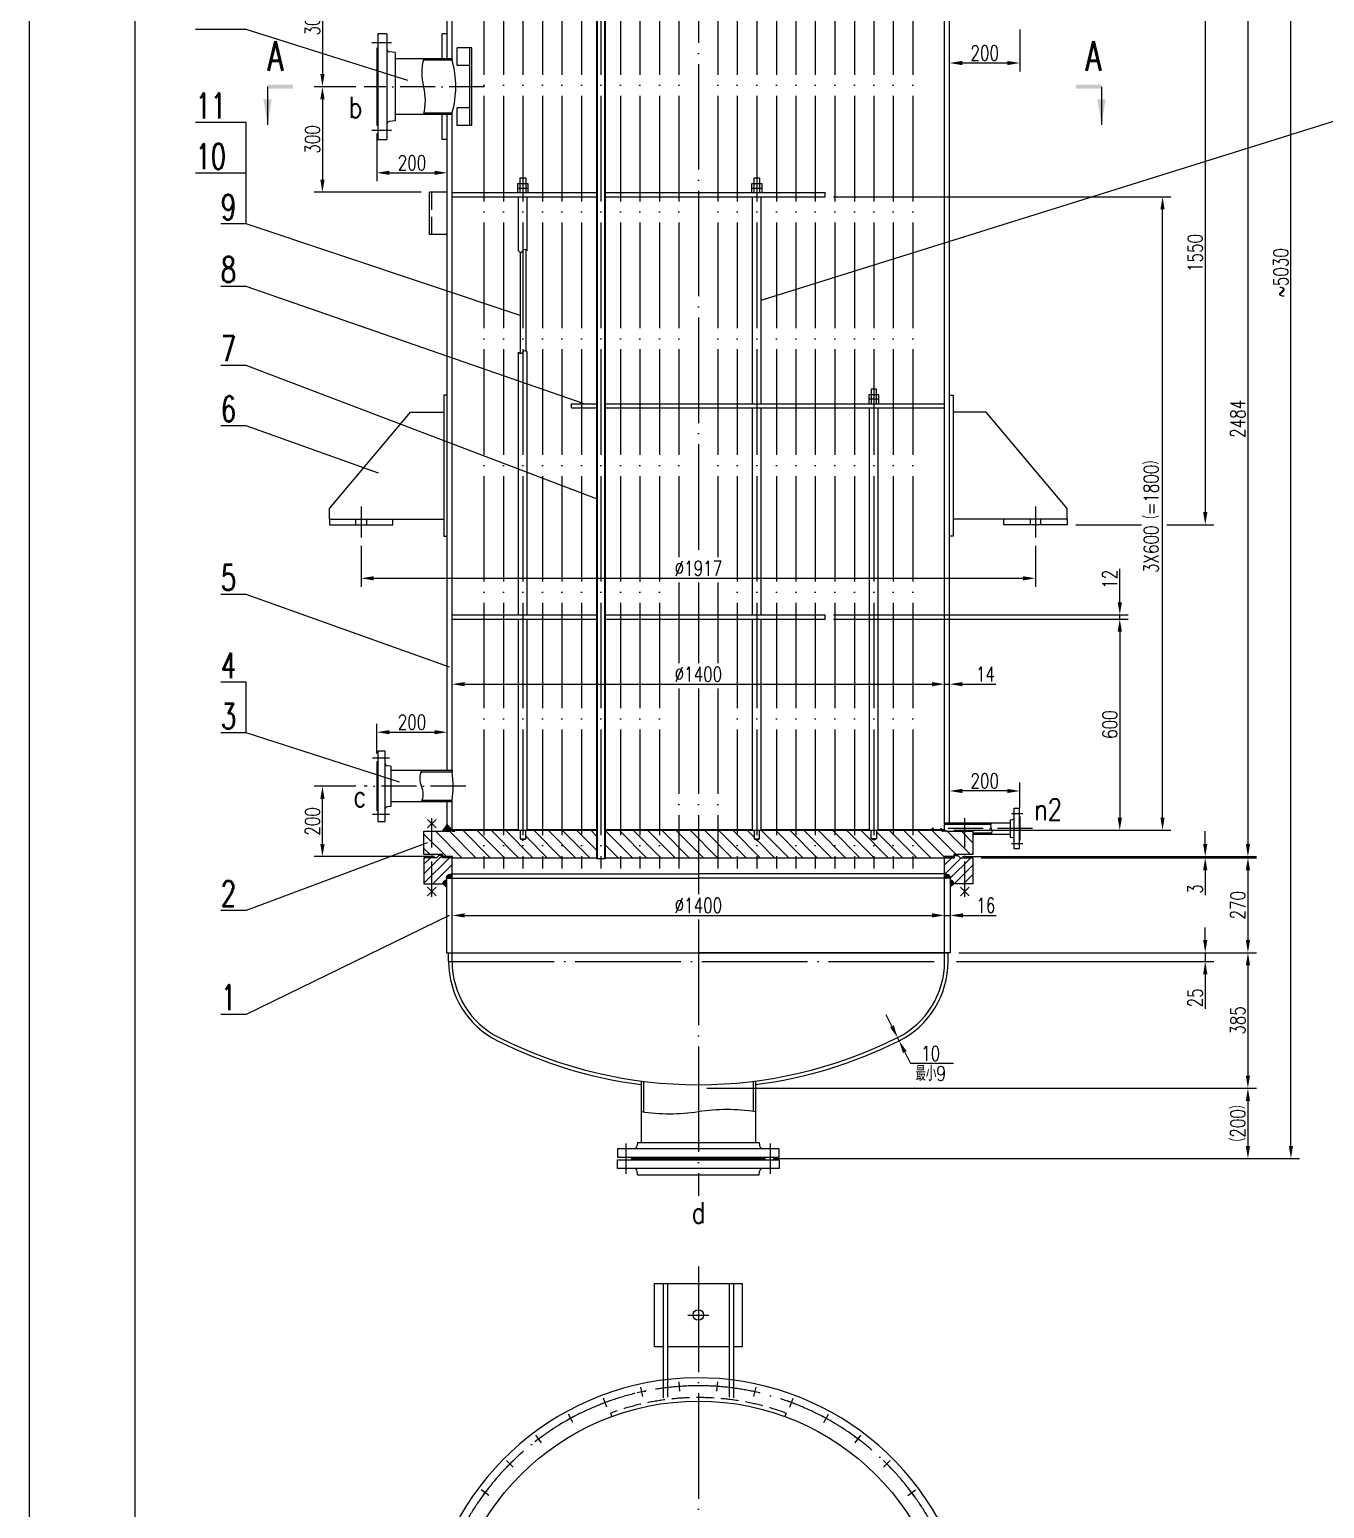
# Model space of a CAD drawing. Extents: x -11958 to 3251, y -1845 to 8235.
# Drawn here: x -11958 to -8277, y 1921 to 6123 of the extents above; entities that cross this region are included whole.
import ezdxf

# ---------------------------------------------------------------- set-up
doc = ezdxf.new("R2010")
doc.units = 0
doc.header["$LTSCALE"] = 10
for name, pattern in [('CONTINOUS', [0]), ('DASHDOT-M', [36, 30, -3, 0, -3]), ('DASHDOT-S', [14, 10, -2, 0, -2]), ('HIDDEN-M', [7, 5, -2])]:
    doc.linetypes.add(name, pattern=pattern)
doc.layers.get('0').update_dxf_attribs({"linetype": 'CONTINUOUS'})
for name, color, linetype in [('CDR_DIM', 7, 'CONTINUOUS'), ('CDR_DWG1', 4, 'CONTINUOUS'), ('CDR_DWG3', 1, 'DASHDOT-M'), ('CDR_DWG5', 6, 'HIDDEN-M')]:
    doc.layers.add(name, color=color, linetype=linetype)
doc.styles.add('HZ', font='ROMANS.shx', dxfattribs={"width": 0.75, "height": 35, "bigfont": 'HZ.shx'})
pattern_1 = [(135, (-11837.65964, -1748.7073), (-0.224506403, -0.224506403), []), (225, (-11837.65964, -1748.7073), (0.224506403, -0.224506403), [])]
pattern_2 = [(135, (-11837.6596, -1748.7073), (-1.7960512, -1.7960512), []), (225, (-11837.6596, -1748.7073), (1.7960512, -1.7960512), [])]

msp = doc.modelspace()

# ---------------------------------------------------------------- hatches: boundary and pattern name
at = {"layer": 'CDR_DIM', "linetype": 'CONTINOUS'}
h = msp.add_hatch(dxfattribs=at)
h.set_pattern_fill('ANSI31', scale=9, angle=90, style=0)
h.set_pattern_definition([(135, (-11837.66, -1748.707), (-20.20558, -20.20558), [])])
h.paths.add_polyline_path([(-9350, 3845.2, -0.298217), (-9354.5, 3848.2), (-9356.5, 3848.2), (-9356.5, 3847.2, -0.414294), (-9358.5, 3845.2), (-9362.5, 3845.2, -0.414294), (-9364.5, 3847.2), (-9364.5, 3848.2), (-9446.9, 3848.2), (-9446.9, 3769.2), (-9358, 3769.2), (-9358, 3773.2), (-9330, 3773.2), (-9330, 3779.2), (-9299, 3779.2), (-9299, 3845.2)])
h.paths.add_polyline_path([(-9299, 3779.2), (-9276.5, 3779.2), (-9276.5, 3845.2), (-9299, 3845.2)])
h.paths.add_polyline_path([(-9502.3, 3769.2), (-9446.9, 3769.2), (-9446.9, 3848.2), (-9502.3, 3848.2)])
h.paths.add_polyline_path([(-9557.7, 3769.2), (-9502.3, 3769.2), (-9502.3, 3848.2), (-9549.7, 3848.2), (-9549.7, 3824.2), (-9557.7, 3819.6)])
h.paths.add_polyline_path([(-9613.1, 3848.2), (-9668.6, 3848.2), (-9668.6, 3769.2), (-9613.1, 3769.2)])
h.paths.add_polyline_path([(-9613.1, 3769.2), (-9557.7, 3769.2), (-9557.7, 3819.6), (-9565.7, 3824.2), (-9565.7, 3824.2), (-9565.7, 3848.2), (-9613.1, 3848.2)])
h.paths.add_polyline_path([(-9724, 3769.2), (-9668.6, 3769.2), (-9668.6, 3848.2), (-9724, 3848.2)])
h.paths.add_polyline_path([(-9724, 3848.2), (-9779.4, 3848.2), (-9779.4, 3769.2), (-9724, 3769.2)])
h.paths.add_polyline_path([(-9834.8, 3769.2), (-9779.4, 3769.2), (-9779.4, 3848.2), (-9834.8, 3848.2)])
h.paths.add_polyline_path([(-9882.3, 3824.2), (-9882.3, 3824.2), (-9890.3, 3819.6), (-9890.3, 3769.2), (-9834.8, 3769.2), (-9834.8, 3848.2), (-9882.3, 3848.2)])
h.paths.add_polyline_path([(-9945.7, 3769.2), (-9890.3, 3769.2), (-9890.3, 3819.6), (-9898.3, 3824.2), (-9898.3, 3848.2), (-9945.7, 3848.2)])
h.paths.add_polyline_path([(-10001.1, 3769.2), (-9945.7, 3769.2), (-9945.7, 3848.2), (-10001.1, 3848.2)])
h.paths.add_polyline_path([(-10056.5, 3769.2), (-10001.1, 3769.2), (-10001.1, 3848.2), (-10056.5, 3848.2)])
h.paths.add_polyline_path([(-10112, 3769.2), (-10056.5, 3769.2), (-10056.5, 3848.2), (-10112, 3848.2)])
h.paths.add_polyline_path([(-10167.4, 3769.2), (-10112, 3769.2), (-10112, 3848.2), (-10167.4, 3848.2)])
h.paths.add_polyline_path([(-10222.8, 3769.2), (-10167.4, 3769.2), (-10167.4, 3848.2), (-10222.8, 3848.2)])
h.paths.add_polyline_path([(-10222.8, 3848.2), (-10278.2, 3848.2), (-10278.2, 3769.2), (-10222.8, 3769.2)])
h.paths.add_polyline_path([(-10278.2, 3848.2), (-10321.2, 3848.2), (-10321.2, 3769.2), (-10278.2, 3769.2)])
h.paths.add_polyline_path([(-10346.2, 3848.2), (-10389.1, 3848.2), (-10389.1, 3769.2), (-10346.2, 3769.2)])
h.paths.add_polyline_path([(-10389.1, 3848.2), (-10444.5, 3848.2), (-10444.5, 3769.2), (-10389.1, 3769.2)])
h.paths.add_polyline_path([(-10444.5, 3848.2), (-10499.9, 3848.2), (-10499.9, 3769.2), (-10444.5, 3769.2)])
h.paths.add_polyline_path([(-10499.9, 3848.2), (-10547.4, 3848.2), (-10547.4, 3824.2), (-10547.4, 3824.2), (-10555.4, 3819.6), (-10555.4, 3769.2), (-10499.9, 3769.2)])
h.paths.add_polyline_path([(-10610.8, 3769.2), (-10555.4, 3769.2), (-10555.4, 3819.6), (-10563.4, 3824.2), (-10563.4, 3848.2), (-10610.8, 3848.2)])
h.paths.add_polyline_path([(-10666.2, 3769.2), (-10610.8, 3769.2), (-10610.8, 3848.2), (-10666.2, 3848.2)])
h.paths.add_polyline_path([(-10756.3, 3848.2, 0.131652), (-10756.5, 3847.2), (-10756.5, 3848.2), (-10758.5, 3848.2, -0.298217), (-10763.1, 3845.2), (-10814, 3845.2), (-10814, 3779.2), (-10783, 3779.2), (-10783, 3773.2), (-10755, 3773.2), (-10755, 3769.2), (-10666.2, 3769.2), (-10666.2, 3848.2)])
h.paths.add_polyline_path([(-10836.5, 3779.2), (-10814, 3779.2), (-10814, 3845.2), (-10836.5, 3845.2)])
h = msp.add_hatch(dxfattribs=at)
h.set_pattern_fill('ANSI37', scale=0.1, angle=90, style=0)
h.set_pattern_definition(pattern_1)
h.paths.add_polyline_path([(-10763.1, 3845.2, 0.298217), (-10758.5, 3848.2), (-10756.5, 3848.2), (-10756.5, 3850.2), (-10758.5, 3850.2), (-10770.5, 3864.5), (-10784.5, 3845.2)])
h = msp.add_hatch(dxfattribs=at)
h.set_pattern_fill('ANSI31', scale=6, style=0)
h.set_pattern_definition([(45, (-11837.66, -1748.707), (-13.470384, 13.470384), [])])
h.paths.add_polyline_path([(-9276.5, 3770.2), (-9299, 3770.2), (-9299, 3696.2), (-9276.5, 3696.2)])
h.paths.add_polyline_path([(-9356.5, 3770.2), (-9356.5, 3724.5), (-9346.5, 3721.8, -0.339441), (-9340.5, 3714.1), (-9340.5, 3712.2), (-9340.5, 3706.2), (-9339.4, 3706.2, -0.339441), (-9331.6, 3700.3), (-9330.5, 3696.2), (-9299, 3696.2), (-9299, 3770.2), (-9312.5, 3770.2), (-9318.5, 3776.2), (-9328.5, 3776.2), (-9328.5, 3770.2)])
h.paths.add_polyline_path([(-10766.6, 3721.8), (-10756.5, 3724.5), (-10756.5, 3770.2), (-10784.5, 3770.2), (-10784.5, 3776.2), (-10794.5, 3776.2), (-10800.5, 3770.2), (-10814, 3770.2), (-10814, 3696.2), (-10782.5, 3696.2), (-10781.4, 3700.3, -0.339441), (-10773.7, 3706.2), (-10772.5, 3706.2), (-10772.5, 3712.2), (-10772.5, 3714.1, -0.339441)])
h.paths.add_polyline_path([(-10836.5, 3696.2), (-10814, 3696.2), (-10814, 3770.2), (-10836.5, 3770.2)])
h = msp.add_hatch(dxfattribs=at)
h.set_pattern_fill('ANSI37', scale=0.8, angle=90, style=0)
h.set_pattern_definition(pattern_2)
h.paths.add_polyline_path([(-10756.5, 3770.2), (-10756.5, 3773.2), (-10783, 3773.2), (-10783, 3770.2)])
h = msp.add_hatch(dxfattribs=at)
h.set_pattern_fill('ANSI37', scale=0.8, angle=90, style=0)
h.set_pattern_definition(pattern_2)
h.paths.add_polyline_path([(-9330, 3770.2), (-9330, 3773.2), (-9356.5, 3773.2), (-9356.5, 3770.2)])
h = msp.add_hatch(dxfattribs=at)
h.set_pattern_fill('ANSI37', scale=0.1, angle=90, style=0)
h.set_pattern_definition(pattern_1)
h.paths.add_polyline_path([(-10772.5, 3706.2), (-10773.7, 3706.2, 0.339441), (-10781.4, 3700.3), (-10782.5, 3696.2), (-10772.5, 3686.2)])
h.paths.add_polyline_path([(-10766.6, 3721.8, 0.339441), (-10772.5, 3714.1), (-10772.5, 3712.2), (-10756.5, 3712.2), (-10756.5, 3724.5)])
h = msp.add_hatch(dxfattribs=at)
h.set_pattern_fill('ANSI37', scale=0.1, angle=90, style=0)
h.set_pattern_definition(pattern_1)
h.paths.add_polyline_path([(-9356.5, 3712.2), (-9340.5, 3712.2), (-9340.5, 3714.1, 0.339441), (-9346.5, 3721.8), (-9356.5, 3724.5)])
h.paths.add_polyline_path([(-9340.5, 3686.2), (-9330.5, 3696.2), (-9331.6, 3700.3, 0.339441), (-9339.4, 3706.2), (-9340.5, 3706.2)])

# ---------------------------------------------------------------- linework, layer by layer
msp.add_lwpolyline([(-11957.7, -1844.6), (-11957.7, 8235.4), (-4829.7, 8235.4), (-4829.7, -1844.6)], close=True)
for centre, radius, start, end in [((-10682, 6001), 160.5, 165.6613, 194.3387), ((-10993, 5921.5), 160.5, 345.6613, 14.3387), ((-10796.5, 3995.5), 52, 154.6699, 205.3301), ((-10890.5, 3951), 52, 334.6699, 25.3301), ((-9208.5, 3861.2), 17.1, 152.0375, 207.9625), ((-9238.6, 3845.2), 17.1, 332.0375, 27.9625), ((-10137.8, 3595.6), 553.1, 261.5532, 278.4468), ((-9975.3, 2501.3), 553.1, 81.5532, 98.4468)]:
    msp.add_arc(centre, radius, start, end)
at = {"layer": 'CDR_DIM', "color": 7, "linetype": 'CONTINOUS'}
for p, q in [((-8372, 2951.2), (-8372, 7913.2)), ((-11125.1, 6225.2), (-11125.1, 5997.2)), ((-8615.6, 6225.2), (-8615.6, 4752.2)), ((-8494.2, 6225.2), (-8494.2, 3809.2)), ((-9142.5, 6123.2), (-9142.5, 6004.4)), ((-9178.5, 6028.4), (-9306.5, 6028.4)), ((-11281.1, 5961.2), (-11281.1, 5853.2)), ((-11030.5, 5961.2), (-11149.1, 5961.2)), ((-11030.5, 5961.2), (-11149.1, 5961.2)), ((-8910.5, 5961.2), (-8910.5, 5853.2)), ((-11125.1, 5925.2), (-11125.1, 5697.2)), ((-10970.5, 5828.2), (-10970.5, 5692.4)), ((-10934.5, 5716.4), (-10806.5, 5716.4)), ((-10844.5, 5661.2), (-11149.1, 5661.2)), ((-9672.3, 5648.2), (-8713, 5648.2)), ((-8737, 3884.2), (-8737, 5612.2)), ((-8983.9, 4716.2), (-8797, 4716.2)), ((-8725, 4716.2), (-8591.6, 4716.2)), ((-11015.2, 4656.2), (-11015.2, 4540.1)), ((-9097.9, 4656.2), (-9097.9, 4540.1)), ((-8858.5, 4496.2), (-8858.5, 4590.6)), ((-10979.2, 4564.1), (-9133.9, 4564.1)), ((-9672.3, 4460.2), (-8834.5, 4460.2)), ((-8858.5, 4448.2), (-8858.5, 4460.2)), ((-9672.3, 4448.2), (-8834.5, 4448.2)), ((-9672.3, 4448.2), (-8834.5, 4448.2)), ((-8858.5, 4412.2), (-8858.5, 3884.2)), ((-8858.5, 4412.2), (-8858.5, 4376.2)), ((-10720.5, 4263.3), (-9392.5, 4263.3)), ((-9356.5, 4263.3), (-9342.5, 4263.3)), ((-9306.5, 4263.3), (-9210.7, 4263.3)), ((-10970.5, 4066.2), (-10970.5, 4150.8)), ((-10934.5, 4126.8), (-10806.5, 4126.8)), ((-11030.5, 3973.2), (-11149.1, 3973.2)), ((-9178.5, 3959.8), (-9306.5, 3959.8)), ((-9142.5, 3911.2), (-9142.5, 3983.8)), ((-11125.1, 3809.2), (-11125.1, 3937.2)), ((-9330.5, 3848.2), (-8834.5, 3848.2)), ((-9306.5, 3848.2), (-8713, 3848.2)), ((-8615.6, 3809.2), (-8615.6, 3845.2)), ((-10807, 3773.2), (-11149.1, 3773.2)), ((-9306, 3773.2), (-8470.2, 3773.2)), ((-9252.5, 3770.2), (-8470.2, 3770.2)), ((-8701.5, 3773.2), (-8591.6, 3773.2)), ((-8701.5, 3770.2), (-8591.6, 3770.2)), ((-8615.6, 3773.2), (-8615.6, 3770.2)), ((-8615.6, 3734.2), (-8615.6, 3663.6)), ((-8494.2, 3734.2), (-8494.2, 3536.2)), ((-10720.5, 3606.2), (-9392.5, 3606.2)), ((-9356.5, 3606.2), (-9340.5, 3606.2)), ((-9304.5, 3606.2), (-9210.1, 3606.2)), ((-8615.6, 3536.2), (-8615.6, 3572.2)), ((-9316.5, 3500.2), (-8470.2, 3500.2)), ((-9316.5, 3500.2), (-8470.2, 3500.2)), ((-9316.5, 3500.2), (-8591.6, 3500.2)), ((-8615.6, 3500.2), (-8615.6, 3475.2)), ((-9322.5, 3475.2), (-8591.6, 3475.2)), ((-8494.2, 3464.2), (-8494.2, 3151.2)), ((-8615.6, 3439.2), (-8615.6, 3340.6)), ((-9506.3, 3291.1), (-9522.4, 3323.3)), ((-9485.8, 3249.9), (-9490.2, 3258.9)), ((-9469.7, 3217.7), (-9453.6, 3185.5)), ((-9331.4, 3185.5), (-9453.6, 3185.5)), ((-10032.5, 3115.2), (-8470.2, 3115.2)), ((-10032.5, 3115.2), (-8470.2, 3115.2)), ((-8494.2, 3079.2), (-8494.2, 2951.2)), ((-9843.5, 2915.2), (-8470.2, 2915.2)), ((-9843.5, 2915.2), (-8348, 2915.2))]:
    msp.add_line(p, q, dxfattribs=at)
for points in [[(-10882.5, 5979.2), (-11341.7, 6123.9), (-11485.7, 6123.9)], [(-9877.8, 5354.2), (-8183.7, 5883.8), (-8039.7, 5883.8)], [(-11341.7, 5715.1), (-11341.7, 5859.1), (-11485.7, 5859.1)], [(-11341.7, 5571.1), (-11341.7, 5715.1), (-11485.7, 5715.1)], [(-10563.4, 5310.7), (-11341.7, 5571.1), (-11413.7, 5571.1)], [(-10381.5, 5060.2), (-11341.7, 5393.7), (-11413.7, 5393.7)], [(-10346.2, 4790.2), (-11341.7, 5169.3), (-11413.7, 5169.3)], [(-10966.2, 4863.2), (-11341.7, 4997.3), (-11413.7, 4997.3)], [(-10763.5, 4311.4), (-11341.7, 4518), (-11413.7, 4518)], [(-11341.7, 4124.7), (-11341.7, 4268.7), (-11413.7, 4268.7)], [(-10906.5, 3985.2), (-11341.7, 4124.7), (-11413.7, 4124.7)], [(-10827.5, 3812.2), (-11341.7, 3620.5), (-11413.7, 3620.5)], [(-10764.5, 3606.2), (-11341.7, 3324.9), (-11413.7, 3324.9)]]:
    msp.add_lwpolyline(points, dxfattribs=at)
for centre, start, end in [((-10561.6, 5497.2), 204.7615, 335.2385), ((-10549.1, 5491.4), 24.7615, 155.2385), ((-10561.6, 5209.4), 204.7615, 335.2385), ((-10549.1, 5203.7), 24.7615, 155.2385)]:
    msp.add_arc(centre, 6.88, start, end, dxfattribs=at)
for points in [[(-9306.5, 6034.4), (-9306.5, 6022.4), (-9342.5, 6028.4)], [(-9178.5, 6034.4), (-9178.5, 6022.4), (-9142.5, 6028.4)], [(-11131.1, 5997.2), (-11119.1, 5997.2), (-11125.1, 5961.2)], [(-11131.1, 5925.2), (-11119.1, 5925.2), (-11125.1, 5961.2)], [(-11281.1, 5853.2), (-11269.1, 5925.2), (-11293.1, 5925.2)], [(-8910.5, 5853.2), (-8922.5, 5925.2), (-8898.5, 5925.2)], [(-10934.5, 5722.4), (-10934.5, 5710.4), (-10970.5, 5716.4)], [(-10806.5, 5722.4), (-10806.5, 5710.4), (-10770.5, 5716.4)], [(-11131.1, 5697.2), (-11119.1, 5697.2), (-11125.1, 5661.2)], [(-8743, 5612.2), (-8731, 5612.2), (-8737, 5648.2)], [(-8621.6, 4752.2), (-8609.6, 4752.2), (-8615.6, 4716.2)], [(-10979.2, 4570.1), (-10979.2, 4558.1), (-11015.2, 4564.1)], [(-9133.9, 4570.1), (-9133.9, 4558.1), (-9097.9, 4564.1)], [(-8864.5, 4496.2), (-8852.5, 4496.2), (-8858.5, 4460.2)], [(-8864.5, 4412.2), (-8852.5, 4412.2), (-8858.5, 4448.2)], [(-8864.5, 4412.2), (-8852.5, 4412.2), (-8858.5, 4448.2)], [(-10720.5, 4269.3), (-10720.5, 4257.3), (-10756.5, 4263.3)], [(-9392.5, 4269.3), (-9392.5, 4257.3), (-9356.5, 4263.3)], [(-9306.5, 4269.3), (-9306.5, 4257.3), (-9342.5, 4263.3)], [(-10934.5, 4132.8), (-10934.5, 4120.8), (-10970.5, 4126.8)], [(-10806.5, 4132.8), (-10806.5, 4120.8), (-10770.5, 4126.8)], [(-11131.1, 3937.2), (-11119.1, 3937.2), (-11125.1, 3973.2)], [(-9306.5, 3965.8), (-9306.5, 3953.8), (-9342.5, 3959.8)], [(-9178.5, 3965.8), (-9178.5, 3953.8), (-9142.5, 3959.8)], [(-8864.5, 3884.2), (-8852.5, 3884.2), (-8858.5, 3848.2)], [(-8743, 3884.2), (-8731, 3884.2), (-8737, 3848.2)], [(-11131.1, 3809.2), (-11119.1, 3809.2), (-11125.1, 3773.2)], [(-8621.6, 3809.2), (-8609.6, 3809.2), (-8615.6, 3773.2)], [(-8500.2, 3809.2), (-8488.2, 3809.2), (-8494.2, 3773.2)], [(-8621.6, 3734.2), (-8609.6, 3734.2), (-8615.6, 3770.2)], [(-8500.2, 3734.2), (-8488.2, 3734.2), (-8494.2, 3770.2)], [(-10720.5, 3612.2), (-10720.5, 3600.2), (-10756.5, 3606.2)], [(-9392.5, 3612.2), (-9392.5, 3600.2), (-9356.5, 3606.2)], [(-9304.5, 3612.2), (-9304.5, 3600.2), (-9340.5, 3606.2)], [(-8621.6, 3536.2), (-8609.6, 3536.2), (-8615.6, 3500.2)], [(-8500.2, 3536.2), (-8488.2, 3536.2), (-8494.2, 3500.2)], [(-8500.2, 3464.2), (-8488.2, 3464.2), (-8494.2, 3500.2)], [(-8621.6, 3439.2), (-8609.6, 3439.2), (-8615.6, 3475.2)], [(-9501, 3293.8), (-9511.7, 3288.4), (-9490.2, 3258.9)], [(-9464.3, 3220.4), (-9475, 3215.1), (-9485.8, 3249.9)], [(-8500.2, 3151.2), (-8488.2, 3151.2), (-8494.2, 3115.2)], [(-8500.2, 3079.2), (-8488.2, 3079.2), (-8494.2, 3115.2)], [(-8500.2, 2951.2), (-8488.2, 2951.2), (-8494.2, 2915.2)], [(-8378, 2951.2), (-8366, 2951.2), (-8372, 2915.2)]]:
    msp.add_solid(points, dxfattribs=at)
for points in [[(-11281.1, 5967.2), (-11281.1, 5955.2), (-11209.1, 5967.2), (-11209.1, 5955.2)], [(-8910.5, 5967.2), (-8910.5, 5955.2), (-8982.5, 5967.2), (-8982.5, 5955.2)]]:
    msp.add_trace(points, dxfattribs=at)
at = {"layer": 'CDR_DWG1'}
for p, q in [((-10346.2, 6267.2), (-10346.2, 3767.2)), ((-10343.7, 6267.2), (-10343.7, 3767.2)), ((-10323.7, 6267.2), (-10323.7, 3767.2)), ((-10321.2, 6267.2), (-10321.2, 3767.2)), ((-10756.5, 6036.2), (-10756.5, 6186.2)), ((-9356.5, 3848.2), (-9356.5, 6186.2)), ((-10770.5, 6040.7), (-10770.5, 6169.9)), ((-9342.5, 3869.2), (-9342.5, 6165.2)), ((-10942.5, 6111.2), (-10967.5, 6111.2)), ((-10967.5, 6111.2), (-10967.5, 5811.2)), ((-10942.5, 6111.2), (-10942.5, 5811.2)), ((-10770.5, 6111.2), (-10784.5, 6111.2)), ((-10784.5, 6040.7), (-10784.5, 6111.2)), ((-10967.5, 6070.2), (-10970.5, 6070.2)), ((-10970.5, 6070.2), (-10970.5, 5852.2)), ((-10918.5, 6058.7), (-10935.4, 6060.5)), ((-10918.5, 6058.7), (-10918.5, 5863.7)), ((-10700.5, 6071.2), (-10741.8, 6071.2)), ((-10741.8, 6021.2), (-10741.8, 6071.2)), ((-10706.5, 5851.2), (-10706.5, 6071.2)), ((-10700.5, 5851.2), (-10700.5, 6071.2)), ((-10756.5, 6040.7), (-10918.5, 6040.7)), ((-10756.5, 6036.2), (-10838.6, 6036.2)), ((-10756.5, 6040.7), (-10756.5, 6036.2)), ((-10706.5, 6021.2), (-10741.8, 6021.2)), ((-10756.5, 5886.2), (-10836.5, 5886.2)), ((-10756.5, 4013.7), (-10756.5, 5886.2)), ((-10756.5, 5881.7), (-10756.5, 5886.2)), ((-10706.5, 5901.2), (-10741.8, 5901.2)), ((-10741.8, 5851.2), (-10741.8, 5901.2)), ((-10970.5, 5852.2), (-10967.5, 5852.2)), ((-10918.5, 5863.7), (-10935.4, 5862)), ((-10756.5, 5881.7), (-10918.5, 5881.7)), ((-10784.5, 5811.2), (-10784.5, 5881.7)), ((-10770.5, 4017.7), (-10770.5, 5881.7)), ((-10700.5, 5851.2), (-10741.8, 5851.2)), ((-10967.5, 5811.2), (-10942.5, 5811.2)), ((-10770.5, 5811.2), (-10784.5, 5811.2)), ((-10569.8, 5673), (-10569.8, 5685.8)), ((-10569.8, 5685.8), (-10541, 5685.8)), ((-10563.4, 5660.2), (-10563.4, 5701.8)), ((-10563.4, 5701.8), (-10547.4, 5701.8)), ((-10547.4, 5701.8), (-10547.4, 5660.2)), ((-10541, 5685.8), (-10541, 5673)), ((-9904.7, 5673), (-9904.7, 5685.8)), ((-9904.7, 5685.8), (-9875.9, 5685.8)), ((-9898.3, 5660.2), (-9898.3, 5701.8)), ((-9898.3, 5701.8), (-9882.3, 5701.8)), ((-9882.3, 5701.8), (-9882.3, 5660.2)), ((-9875.9, 5685.8), (-9875.9, 5673)), ((-10770.5, 5661.2), (-10820.5, 5661.2)), ((-10820.5, 5541.2), (-10820.5, 5661.2)), ((-10756.5, 5660.2), (-10346.2, 5660.2)), ((-10756.5, 5648.2), (-10346.2, 5648.2)), ((-10569.8, 5660.2), (-10569.8, 5673)), ((-10569.8, 5673), (-10541, 5673)), ((-10567.9, 5494.3), (-10567.9, 5648.2)), ((-10542.9, 5494.3), (-10542.9, 5648.2)), ((-10541, 5673), (-10541, 5660.2)), ((-10321.2, 5660.2), (-9696.3, 5660.2)), ((-10321.2, 5648.2), (-9696.3, 5648.2)), ((-9904.7, 5660.2), (-9904.7, 5673)), ((-9904.7, 5673), (-9875.9, 5673)), ((-9902.8, 5060.2), (-9902.8, 5648.2)), ((-9877.8, 5060.2), (-9877.8, 5648.2)), ((-9875.9, 5673), (-9875.9, 5660.2)), ((-9696.3, 5648.2), (-9696.3, 5660.2)), ((-10770.5, 5541.2), (-10820.5, 5541.2)), ((-10563.4, 5490.5), (-10563.4, 5202.8)), ((-10547.4, 5498.1), (-10547.4, 5210.3)), ((-10567.9, 4460.2), (-10567.9, 5206.6)), ((-10542.9, 4460.2), (-10542.9, 5206.6)), ((-9543.3, 5085.8), (-9572.1, 5085.8)), ((-9572.1, 5085.8), (-9572.1, 5073)), ((-9565.7, 5101.8), (-9565.7, 5060.2)), ((-9549.7, 5101.8), (-9565.7, 5101.8)), ((-9549.7, 5060.2), (-9549.7, 5101.8)), ((-9543.3, 5073), (-9543.3, 5085.8)), ((-10780.5, 5084.2), (-10780.5, 4684.2)), ((-10770.5, 5084.2), (-10780.5, 5084.2)), ((-10416.8, 5048.2), (-10416.8, 5060.2)), ((-10416.8, 5060.2), (-10346.2, 5060.2)), ((-10416.8, 5048.2), (-10346.2, 5048.2)), ((-10321.2, 5060.2), (-9356.5, 5060.2)), ((-10321.2, 5048.2), (-9356.5, 5048.2)), ((-9902.8, 4460.2), (-9902.8, 5048.2)), ((-9877.8, 4460.2), (-9877.8, 5048.2)), ((-9543.3, 5073), (-9572.1, 5073)), ((-9572.1, 5073), (-9572.1, 5060.2)), ((-9570.2, 3848.2), (-9570.2, 5048.2)), ((-9545.2, 3848.2), (-9545.2, 5048.2)), ((-9543.3, 5060.2), (-9543.3, 5073)), ((-9342.5, 5084.2), (-9332.5, 5084.2)), ((-9332.5, 5084.2), (-9332.5, 4684.2)), ((-11105.2, 4762.2), (-10875.2, 5036.2)), ((-10875.2, 5036.2), (-10780.5, 5036.2)), ((-9237.9, 5036.2), (-9332.5, 5036.2)), ((-9007.9, 4762.2), (-9237.9, 5036.2)), ((-11105.2, 4732.2), (-11105.2, 4762.2)), ((-9007.9, 4732.2), (-9007.9, 4762.2)), ((-11105.2, 4732.2), (-10780.5, 4732.2)), ((-11105.2, 4732.2), (-11105.2, 4716.2)), ((-11105.2, 4716.2), (-10925.2, 4716.2)), ((-11030.2, 4716.2), (-11030.2, 4732.2)), ((-11000.2, 4732.2), (-11000.2, 4716.2)), ((-10925.2, 4716.2), (-10925.2, 4732.2)), ((-9007.9, 4732.2), (-9332.5, 4732.2)), ((-9187.9, 4716.2), (-9187.9, 4732.2)), ((-9007.9, 4716.2), (-9187.9, 4716.2)), ((-9112.9, 4732.2), (-9112.9, 4716.2)), ((-9082.9, 4716.2), (-9082.9, 4732.2)), ((-9007.9, 4732.2), (-9007.9, 4716.2)), ((-10780.5, 4684.2), (-10770.5, 4684.2)), ((-9332.5, 4684.2), (-9342.5, 4684.2)), ((-10756.5, 4460.2), (-10346.2, 4460.2)), ((-10321.2, 4460.2), (-9696.3, 4460.2)), ((-9696.3, 4448.2), (-9696.3, 4460.2)), ((-10756.5, 4448.2), (-10346.2, 4448.2)), ((-10567.9, 3848.2), (-10567.9, 4448.2)), ((-10542.9, 3848.2), (-10542.9, 4448.2)), ((-10321.2, 4448.2), (-9696.3, 4448.2)), ((-9902.8, 3848.2), (-9902.8, 4448.2)), ((-9877.8, 3848.2), (-9877.8, 4448.2)), ((-10967.5, 4042.2), (-10970.5, 4042.2)), ((-10970.5, 4042.2), (-10970.5, 3904.2)), ((-10946.5, 4073.2), (-10967.5, 4073.2)), ((-10967.5, 4073.2), (-10967.5, 3873.2)), ((-10946.5, 3873.2), (-10946.5, 4073.2)), ((-10930.5, 4030.5), (-10941.2, 4031.6)), ((-10930.5, 4030.5), (-10930.5, 3915.9)), ((-10756.5, 4017.7), (-10930.5, 4017.7)), ((-10756.5, 4013.7), (-10845.2, 4013.7)), ((-10756.5, 4017.7), (-10756.5, 4013.7)), ((-10930.5, 3915.9), (-10941.2, 3914.8)), ((-10756.5, 3928.7), (-10930.5, 3928.7)), ((-10756.5, 3932.7), (-10841.8, 3932.7)), ((-10770.5, 3864.5), (-10770.5, 3928.7)), ((-10756.5, 3848.2), (-10756.5, 3932.7)), ((-10756.5, 3928.7), (-10756.5, 3932.7)), ((-9158.5, 3910.7), (-9144.5, 3910.7)), ((-9158.5, 3795.7), (-9158.5, 3910.7)), ((-9144.5, 3910.7), (-9144.5, 3795.7)), ((-10970.5, 3904.2), (-10967.5, 3904.2)), ((-10967.5, 3873.2), (-10946.5, 3873.2)), ((-10802, 3855.2), (-10826, 3879.2)), ((-10826, 3855.2), (-10802, 3879.2)), ((-9356.5, 3869.2), (-9170.5, 3869.2)), ((-9170.5, 3877.9), (-9162.1, 3878.8)), ((-9170.5, 3877.9), (-9170.5, 3828.5)), ((-9144.5, 3887.2), (-9142.5, 3887.2)), ((-9142.5, 3887.2), (-9142.5, 3819.2)), ((-10836.5, 3845.2), (-10763.1, 3845.2)), ((-10836.5, 3779.2), (-10836.5, 3845.2)), ((-10770.5, 3864.5), (-10784.5, 3845.2)), ((-10758.5, 3850.2), (-10770.5, 3864.5)), ((-10758.5, 3850.2), (-10567.9, 3850.2)), ((-10758.5, 3848.2), (-10346.2, 3848.2)), ((-10756.5, 3848.2), (-10756.5, 3847.2)), ((-10754.5, 3845.2), (-10750.5, 3845.2)), ((-10748.5, 3847.2), (-10748.5, 3848.2)), ((-10563.4, 3848.2), (-10563.4, 3824.2)), ((-10547.4, 3824.2), (-10547.4, 3848.2)), ((-10542.9, 3850.2), (-10346.2, 3850.2)), ((-10321.2, 3850.2), (-9902.8, 3850.2)), ((-10321.2, 3848.2), (-9354.5, 3848.2)), ((-9898.3, 3848.2), (-9898.3, 3824.2)), ((-9882.3, 3824.2), (-9882.3, 3848.2)), ((-9877.8, 3850.2), (-9570.2, 3850.2)), ((-9565.7, 3824.2), (-9565.7, 3848.2)), ((-9549.7, 3848.2), (-9549.7, 3824.2)), ((-9545.2, 3850.2), (-9356.5, 3850.2)), ((-9364.5, 3847.2), (-9364.5, 3848.2)), ((-9358.5, 3845.2), (-9362.5, 3845.2)), ((-9356.5, 3865.7), (-9224.9, 3865.7)), ((-9356.5, 3848.2), (-9356.5, 3847.2)), ((-9350, 3845.2), (-9276.5, 3845.2)), ((-9276.5, 3845.2), (-9276.5, 3779.2)), ((-9276.5, 3840.7), (-9222.1, 3840.7)), ((-9276.5, 3837.2), (-9170.5, 3837.2)), ((-9170.5, 3828.5), (-9162.1, 3827.6)), ((-10563.4, 3824.2), (-10547.4, 3824.2)), ((-10563.4, 3824.2), (-10555.4, 3819.6)), ((-10555.4, 3819.6), (-10547.4, 3824.2)), ((-9898.3, 3824.2), (-9882.3, 3824.2)), ((-9898.3, 3824.2), (-9890.3, 3819.6)), ((-9890.3, 3819.6), (-9882.3, 3824.2)), ((-9549.7, 3824.2), (-9565.7, 3824.2)), ((-9557.7, 3819.6), (-9565.7, 3824.2)), ((-9549.7, 3824.2), (-9557.7, 3819.6)), ((-9144.5, 3795.7), (-9158.5, 3795.7)), ((-9142.5, 3819.2), (-9144.5, 3819.2)), ((-10783, 3779.2), (-10836.5, 3779.2)), ((-10800.5, 3770.2), (-10836.5, 3770.2)), ((-10836.5, 3770.2), (-10836.5, 3696.2)), ((-10794.5, 3776.2), (-10800.5, 3770.2)), ((-10783, 3776.2), (-10794.5, 3776.2)), ((-10784.5, 3770.2), (-10784.5, 3776.2)), ((-10755, 3770.2), (-10784.5, 3770.2)), ((-10783, 3773.2), (-10783, 3779.2)), ((-10783, 3773.2), (-10783, 3770.2)), ((-10755, 3773.2), (-10783, 3773.2)), ((-10756.5, 3500.2), (-10756.5, 3773.2)), ((-10755, 3769.2), (-10755, 3773.2)), ((-10346.2, 3769.2), (-10755, 3769.2)), ((-10321.2, 3767.2), (-10346.2, 3767.2)), ((-9358, 3769.2), (-10321.2, 3769.2)), ((-9358, 3773.2), (-9358, 3769.2)), ((-9330, 3773.2), (-9358, 3773.2)), ((-9358, 3770.2), (-9328.5, 3770.2)), ((-9356.5, 3500.2), (-9356.5, 3773.2)), ((-9276.5, 3779.2), (-9330, 3779.2)), ((-9330, 3779.2), (-9330, 3773.2)), ((-9330, 3776.2), (-9318.5, 3776.2)), ((-9330, 3773.2), (-9330, 3770.2)), ((-9328.5, 3770.2), (-9328.5, 3776.2)), ((-9318.5, 3776.2), (-9312.5, 3770.2)), ((-9312.5, 3770.2), (-9276.5, 3770.2)), ((-9276.5, 3770.2), (-9276.5, 3696.2)), ((-10782.5, 3696.2), (-10781.4, 3700.3)), ((-10773.7, 3706.2), (-10772.5, 3706.2)), ((-10772.5, 3712.2), (-10772.5, 3714.1)), ((-10772.5, 3712.2), (-10056.5, 3712.2)), ((-10772.5, 3712.2), (-10772.5, 3500.2)), ((-10766.6, 3721.8), (-10756.5, 3724.5)), ((-10756.5, 3724.5), (-10056.5, 3724.5)), ((-9356.5, 3724.5), (-10056.5, 3724.5)), ((-9340.5, 3712.2), (-10056.5, 3712.2)), ((-9346.5, 3721.8), (-9356.5, 3724.5)), ((-9340.5, 3712.2), (-9340.5, 3714.1)), ((-9340.5, 3712.2), (-9340.5, 3500.2)), ((-9339.4, 3706.2), (-9340.5, 3706.2)), ((-9330.5, 3696.2), (-9331.6, 3700.3)), ((-10836.5, 3696.2), (-10782.5, 3696.2)), ((-10802, 3686.2), (-10826, 3662.2)), ((-10826, 3686.2), (-10802, 3662.2)), ((-10782.5, 3696.2), (-10772.5, 3686.2)), ((-9330.5, 3696.2), (-9340.5, 3686.2)), ((-9276.5, 3696.2), (-9330.5, 3696.2)), ((-9287, 3686.2), (-9311, 3662.2)), ((-9311, 3686.2), (-9287, 3662.2)), ((-10772.5, 3500.2), (-10056.5, 3500.2)), ((-10766.5, 3500.2), (-9346.5, 3500.2)), ((-10766.5, 3475.2), (-10766.5, 3500.2)), ((-10756.5, 3475.2), (-10756.5, 3500.2)), ((-9340.5, 3500.2), (-10056.5, 3500.2)), ((-9356.5, 3475.2), (-9356.5, 3500.2)), ((-9346.5, 3475.2), (-9346.5, 3500.2)), ((-10219, 3135.7), (-10219, 2961.2)), ((-10212, 3134.8), (-10212, 3047.1)), ((-9901, 3134.8), (-9901, 3049.8)), ((-9894, 3135.7), (-9894, 2961.2)), ((-10286.5, 2943.2), (-10286.5, 2919.2)), ((-9826.5, 2943.2), (-10286.5, 2943.2)), ((-10229.6, 2961.2), (-10230.6, 2952.2)), ((-10229.6, 2961.2), (-9883.4, 2961.2)), ((-9883.4, 2961.2), (-9882.5, 2952.2)), ((-9826.5, 2919.2), (-9826.5, 2943.2)), ((-10286.5, 2919.2), (-9826.5, 2919.2)), ((-10286.5, 2911.2), (-9826.5, 2911.2)), ((-10286.5, 2887.2), (-10286.5, 2911.2)), ((-10245.5, 2919.2), (-10245.5, 2915.2)), ((-10245.5, 2915.2), (-9867.5, 2915.2)), ((-10245.5, 2915.2), (-9867.5, 2915.2)), ((-10245.5, 2911.2), (-10245.5, 2915.2)), ((-9867.5, 2915.2), (-9867.5, 2919.2)), ((-9867.5, 2915.2), (-9867.5, 2911.2)), ((-9826.5, 2911.2), (-9826.5, 2887.2)), ((-9826.5, 2887.2), (-10286.5, 2887.2)), ((-10229.6, 2869.2), (-10230.6, 2878.2)), ((-10229.6, 2869.2), (-9883.4, 2869.2)), ((-9883.4, 2869.2), (-9882.5, 2878.2)), ((-10181.5, 2380.6), (-10181.5, 2560.6)), ((-10181.5, 2560.6), (-9931.5, 2560.6)), ((-10156.5, 2560.6), (-10156.5, 2285.6)), ((-10144.5, 2560.6), (-10144.5, 2287)), ((-9968.5, 2560.6), (-9968.5, 2287)), ((-9956.5, 2560.6), (-9956.5, 2285.6)), ((-9931.5, 2560.6), (-9931.5, 2380.6)), ((-10156.5, 2380.6), (-10181.5, 2380.6)), ((-9968.5, 2380.6), (-10144.5, 2380.6)), ((-9931.5, 2380.6), (-9956.5, 2380.6)), ((-10109.6, 2254.1), (-10111.5, 2281)), ((-10003.5, 2254.1), (-10001.5, 2281)), ((-10316.5, 2209.1), (-10326, 2234.4)), ((-10204.4, 2255.1), (-10230.7, 2249.3)), ((-10214.7, 2239), (-10220.4, 2265.4)), ((-10097.1, 2268.5), (-10124, 2266.6)), ((-9989, 2266.6), (-10016, 2268.5)), ((-9882.3, 2249.3), (-9908.7, 2255.1)), ((-9898.4, 2239), (-9892.6, 2265.4)), ((-9796.5, 2209.1), (-9787.1, 2234.4)), ((-10413.1, 2165), (-10426, 2188.7)), ((-10308.6, 2226.5), (-10333.9, 2217)), ((-9779.2, 2217), (-9804.5, 2226.5)), ((-9700, 2165), (-9687, 2188.7)), ((-10407.7, 2183.3), (-10431.4, 2170.4)), ((-9681.7, 2170.4), (-9705.4, 2183.3)), ((-10499.7, 2126.5), (-10521.3, 2110.3)), ((-10502.4, 2107.6), (-10518.6, 2129.2)), ((-9591.8, 2110.3), (-9613.4, 2126.5)), ((-9610.7, 2107.6), (-9594.5, 2129.2)), ((-10582.6, 2038.1), (-10601.7, 2057.2)), ((-10582.6, 2057.2), (-10601.7, 2038.1)), ((-9530.5, 2038.1), (-9511.4, 2057.2)), ((-9511.4, 2038.1), (-9530.5, 2057.2)), ((-10654.9, 1976.8), (-10671, 1955.1)), ((-9442, 1955.1), (-9458.2, 1976.8)), ((-10652.1, 1957.9), (-10673.8, 1974)), ((-9460.9, 1957.9), (-9439.3, 1974))]:
    msp.add_line(p, q, dxfattribs=at)
msp.add_lwpolyline([(-11657.7, -1724.6), (-11657.7, 8115.4), (-4949.7, 8115.4), (-4949.7, -1724.6)], close=True, dxfattribs=at)
for centre, radius in [((-10056.5, 2470.6), 15), ((-10056.5, 1512), 714)]:
    msp.add_circle(centre, radius, dxfattribs=at)
for centre, radius, start, end in [((-10934.5, 6068.4), 8, 180, 264), ((-11021.1, 5961.2), 275, 344.1734, 15.8266), ((-10934.5, 5854), 8, 96, 180), ((-10940.5, 4037.6), 6, 180, 264), ((-11028.5, 3973.2), 275, 351.5311, 8.4689), ((-10940.5, 3908.8), 6, 96, 180), ((-9162.5, 3882.8), 4, 276, 0), ((-10763.1, 3850.2), 5, 270, 336.4218), ((-10754.5, 3847.2), 2, 180, 270), ((-10750.5, 3847.2), 2, 270, 0), ((-9362.5, 3847.2), 2, 180, 270), ((-9358.5, 3847.2), 2, 270, 0), ((-9350, 3850.2), 5, 203.5782, 270), ((-9162.5, 3823.6), 4, 0, 84), ((-10773.7, 3698.2), 8, 90, 164.9973), ((-10764.5, 3714.1), 8, 105.0027, 180), ((-9348.5, 3714.1), 8, 0, 74.9973), ((-9339.4, 3698.2), 8, 15.0027, 90), ((-10514.7, 3475.2), 251.8, 180, 243.4349), ((-10514.7, 3475.2), 241.8, 180, 243.4349), ((-9598.4, 3475.2), 241.8, 296.5651, 0), ((-9598.4, 3475.2), 251.8, 296.5651, 0), ((-10056.5, 4391.5), 1276.3, 243.435, 262.6852), ((-10056.5, 4391.5), 1266.3, 243.435, 296.5651), ((-10056.5, 4391.5), 1276.3, 277.3148, 296.5651), ((-10240.5, 2953.2), 10, 270, 354), ((-9872.5, 2953.2), 10, 186, 270), ((-10240.5, 2877.2), 10, 6, 90), ((-9872.5, 2877.2), 10, 90, 174), ((-10056.5, 1512), 780, 21.4313, 338.5687)]:
    msp.add_arc(centre, radius, start, end, dxfattribs=at)
at = {"layer": 'CDR_DWG3', "linetype": 'DASHDOT-M'}
for p, q in [((-10056.5, 6385.7), (-10056.5, 4624.1)), ((-10666.2, 6295.2), (-10666.2, 3739.2)), ((-10610.8, 6295.2), (-10610.8, 3739.2)), ((-10555.4, 6295.2), (-10555.4, 3739.2)), ((-10499.9, 6295.2), (-10499.9, 3739.2)), ((-10444.5, 6295.2), (-10444.5, 3739.2)), ((-10389.1, 6295.2), (-10389.1, 3739.2)), ((-10333.7, 6295.2), (-10333.7, 3739.2)), ((-10278.2, 6295.2), (-10278.2, 3739.2)), ((-10222.8, 6295.2), (-10222.8, 3739.2)), ((-10167.4, 6295.2), (-10167.4, 3739.2)), ((-10112, 6295.2), (-10112, 4624.1)), ((-10001.1, 6295.2), (-10001.1, 4624.1)), ((-9945.7, 6295.2), (-9945.7, 3739.2)), ((-9890.3, 6295.2), (-9890.3, 3739.2)), ((-9834.8, 6295.2), (-9834.8, 3739.2)), ((-9779.4, 6295.2), (-9779.4, 3739.2)), ((-9724, 6295.2), (-9724, 3739.2)), ((-9668.6, 6295.2), (-9668.6, 3739.2)), ((-9613.1, 6295.2), (-9613.1, 3739.2)), ((-9557.7, 6295.2), (-9557.7, 3739.2)), ((-9502.3, 6295.2), (-9502.3, 3739.2)), ((-9446.9, 6295.2), (-9446.9, 3739.2)), ((-10112, 4552.1), (-10112, 4323.3)), ((-10056.5, 4552.1), (-10056.5, 4323.3)), ((-10001.1, 4552.1), (-10001.1, 4323.3)), ((-10112, 4251.3), (-10112, 3739.2)), ((-10056.5, 4251.3), (-10056.5, 3666.2)), ((-10001.1, 4251.3), (-10001.1, 3739.2)), ((-10056.5, 3594.2), (-10056.5, 2809.2)), ((-10766.5, 3475.2), (-9346.5, 3475.2)), ((-10056.5, 2608.6), (-10056.5, 415.4))]:
    msp.add_line(p, q, dxfattribs=at)
at = {"layer": 'CDR_DWG3', "linetype": 'DASHDOT-S'}
for p, q in [((-10928.5, 6086.2), (-10984.5, 6086.2)), ((-10664.5, 5961.2), (-11006.5, 5961.2)), ((-10928.5, 5836.2), (-10984.5, 5836.2)), ((-11015.2, 4768.2), (-11015.2, 4680.2)), ((-9097.9, 4768.2), (-9097.9, 4680.2)), ((-10934.5, 4053.2), (-10982.5, 4053.2)), ((-10717.5, 3973.2), (-11006.5, 3973.2)), ((-10934.5, 3893.2), (-10982.5, 3893.2)), ((-10814, 3659.2), (-10814, 3882.2)), ((-9299, 3659.2), (-9299, 3882.2)), ((-9166.5, 3895.7), (-9134.5, 3895.7)), ((-9106.5, 3853.2), (-9392.5, 3853.2)), ((-9166.5, 3810.7), (-9134.5, 3810.7)), ((-10261.5, 2872.2), (-10261.5, 2958.2)), ((-9851.5, 2872.2), (-9851.5, 2958.2)), ((-10086.5, 2470.6), (-10026.5, 2470.6))]:
    msp.add_line(p, q, dxfattribs=at)
at = {"layer": 'CDR_DWG3', "linetype": 'DASHDOT-M'}
msp.add_arc((-10056.5, 1512), 757.5, 22.1008, 337.8992, dxfattribs=at)
at = {"layer": 'CDR_DWG5', "linetype": 'HIDDEN-M'}
for p, q in [((-10814.5, 5541.2), (-10814.5, 5661.2)), ((-10156.5, 2285.6), (-10156.5, 2229.1)), ((-10144.5, 2287), (-10144.5, 2230.6)), ((-9968.5, 2287), (-9968.5, 2230.6)), ((-9956.5, 2285.6), (-9956.5, 2229.1)), ((-10306.2, 2191.6), (-10302.7, 2182.2)), ((-9806.9, 2191.6), (-9810.4, 2182.2))]:
    msp.add_line(p, q, dxfattribs=at)
msp.add_arc((-10056.5, 1512), 724, 69.8319, 110.1681, dxfattribs=at)

# ---------------------------------------------------------------- texts
at = {"style": 'HZ', "width": 0.8}
for s, p in [('b', (-11050.9, 5872.8)), ('c', (-11037.4, 3914.3)), ('n2', (-9102.6, 3877.2)), ('d', (-10075.7, 2731.2))]:
    msp.add_text(s, height=60, dxfattribs=at).set_placement(p)
at = {"layer": 'CDR_DIM', "color": 7, "linetype": 'CONTINOUS', "style": 'HZ', "width": 0.7}
for p in [(-11281.1, 6006.2), (-8955.7, 6006.2)]:
    msp.add_text('A', height=84, dxfattribs=at).set_placement(p)
at = {"layer": 'CDR_DIM', "color": 7, "linetype": 'CONTINOUS', "char_height": 42, "attachment_point": 5, "rotation": 90, "style": 'HZ'}
for s, insert in [('\\A1;300', (-11153.6, 6147.2)), ('\\A1;300', (-11153.6, 5811.2)), ('1550', (-8644.1, 5488.7)), ('~5030', (-8400.5, 5432.2)), ('2484', (-8522.7, 5017.2)), ('3X600（=1800）', (-8769, 4748.2)), ('\\A1;12', (-8887, 4561.4)), ('\\A1;600', (-8887, 4148.2)), ('\\A1;200', (-11153.6, 3873.2)), ('\\A1;3', (-8644.1, 3680.9)), ('\\A1;270', (-8522.7, 3635.2)), ('\\A1;25', (-8644.1, 3371.9)), ('\\A1;385', (-8522.7, 3307.7)), ('（200）', (-8522.7, 3015.2))]:
    msp.add_mtext(s, dxfattribs=dict(at, insert=insert))
at = {"layer": 'CDR_DIM', "color": 7, "linetype": 'CONTINOUS', "char_height": 42, "attachment_point": 5, "style": 'HZ'}
for s, insert in [('\\A1;200', (-9242.5, 6056.9)), ('\\A1;200', (-10870.5, 5744.9)), ('\\A1;∅1917', (-10056.5, 4592.6)), ('\\A1;∅1400', (-10056.5, 4291.8)), ('\\A1;14', (-9240.6, 4291.8)), ('\\A1;200', (-10870.5, 4155.3)), ('\\A1;200', (-9242.5, 3988.3)), ('\\A1;∅1400', (-10056.5, 3634.7)), ('\\A1;16', (-9239.3, 3634.7)), ('\\A1;10', (-9396.2, 3214)), ('最小9', (-9396.2, 3157))]:
    msp.add_mtext(s, dxfattribs=dict(at, insert=insert))
at = {"layer": 'CDR_DWG1', "style": 'HZ', "width": 0.7}
for s, p in [('11', (-11485.7, 5871.1)), ('10', (-11485.7, 5727.1)), ('9', (-11413.7, 5583.1)), ('8', (-11413.7, 5405.7)), ('7', (-11413.7, 5181.3)), ('6', (-11413.7, 5009.3)), ('5', (-11413.7, 4530)), ('4', (-11413.7, 4280.7)), ('3', (-11413.7, 4136.7)), ('2', (-11413.7, 3632.5)), ('1', (-11413.7, 3336.9))]:
    msp.add_text(s, height=72, dxfattribs=at).set_placement(p)

doc.saveas('drawing.dxf')
